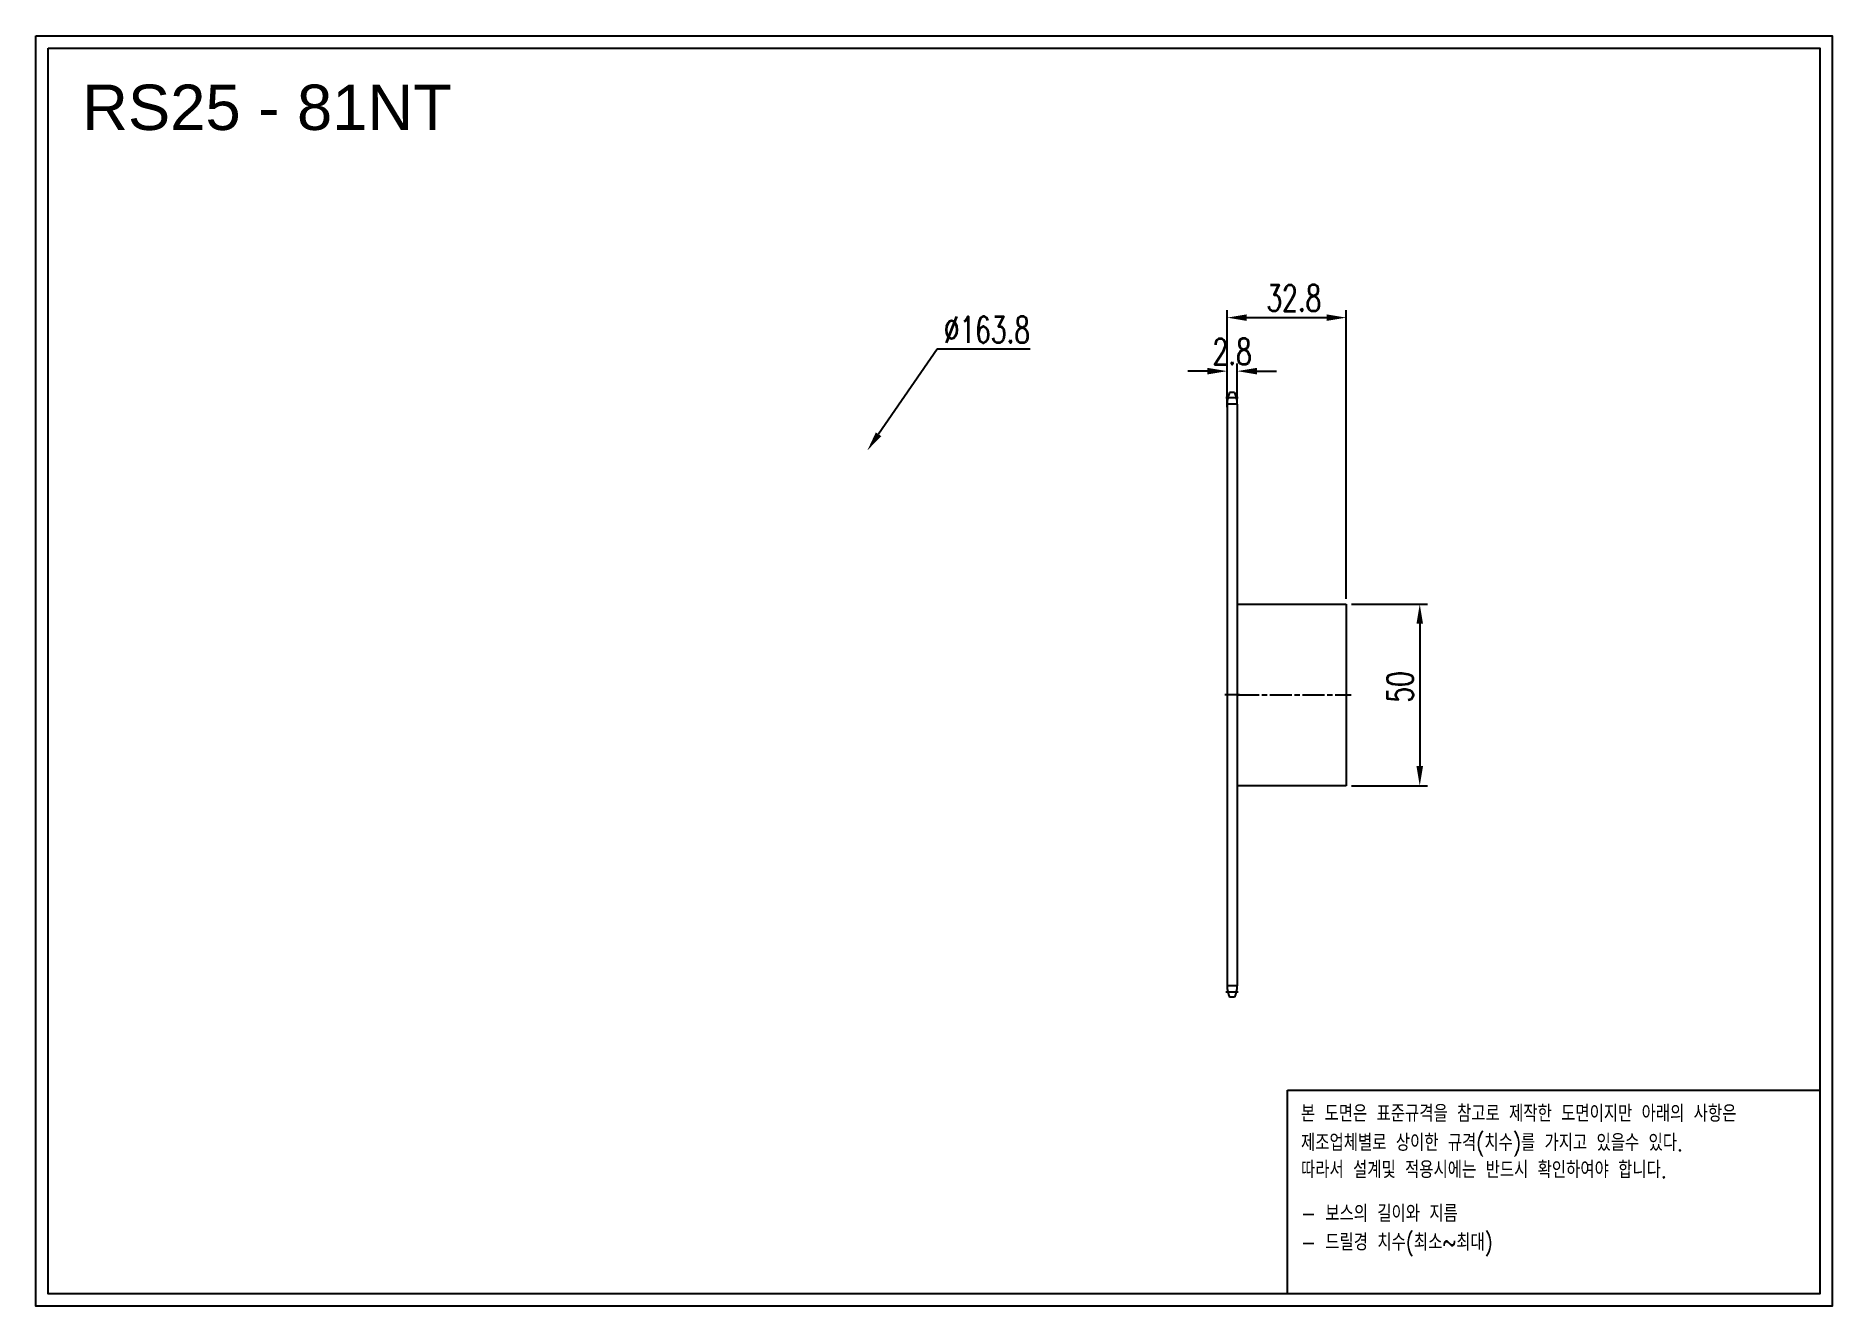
# Model space of a CAD drawing. Header units: millimetres. Extents: x -67792 to -67297, y 3259 to 3609.
import ezdxf

# ---------------------------------------------------------------- set-up
doc = ezdxf.new("R2010")
doc.units = ezdxf.units.MM
for name, pattern in [('AM_ISO02W050', [7.5, 6, -1.5]), ('AM_ISO02W050x2', [3.75, 3, -0.75]), ('AM_ISO08W050', [18, 12, -1.5, 3, -1.5]), ('AM_ISO08W050x2', [9, 6, -0.75, 1.5, -0.75])]:
    doc.linetypes.add(name, pattern=pattern)
for name, color, linetype, lineweight in [('AM_3N', 6, 'AM_ISO02W050', 25), ('AM_7', 4, 'AM_ISO08W050', 25), ('AM_7N', 4, 'AM_ISO08W050', 25)]:
    doc.layers.add(name, color=color, linetype=linetype, lineweight=lineweight)
doc.layers.add('S-DIM', color=7, linetype='Continuous')
doc.styles.add('HAN', font='ROMANS.shx', dxfattribs={"width": 0.7, "bigfont": 'whgtxt.shx'})
doc.styles.add('HSG', font='SIMPLEX.shx', dxfattribs={"width": 0.7, "bigfont": 'HSG.shx'})
doc.styles.get("Standard").update_dxf_attribs({"font": 'arial.ttf'})
doc.dimstyles.new('APP16', dxfattribs={"dimscale": 3, "dimtxt": 2.4, "dimasz": 1.8, "dimexe": 0.7, "dimexo": 0.5, "dimgap": 0.6, "dimtad": 1, "dimtoh": 1, "dimdec": 1, "dimrnd": 0.01, "dimzin": 9, "dimdsep": 46, "dimtxsty": 'HSG', "dimcen": 0, "dimclrd": 1, "dimclre": 1, "dimclrt": 256, "dimazin": 2, "dimtp": 1, "dimtm": 1, "dimtfac": 0.5, "dimtdec": 1, "dimtofl": 0, "dimtmove": 0, "dimatfit": 3, "dimfxl": 0, "dimtvp": 1, "dimtolj": 2, "dimlwd": -1, "dimlwe": -1, "dimarcsym": 0})

# ---------------------------------------------------------------- blocks, each defined once
blk = doc.blocks.new('*D2')
at = {"layer": 'Defpoints', "color": 0, "transparency": 16777216}
for p in [(-67431.23, 3452.84), (-67431.23, 3402.84), (-67410.95, 3402.84)]:
    blk.add_point(p, dxfattribs=at)
at = {"layer": 'S-DIM', "color": 1, "transparency": 16777216}
for p, q in [((-67429.73, 3452.84), (-67408.85, 3452.84)), ((-67410.95, 3447.44), (-67410.95, 3408.24)), ((-67429.73, 3402.84), (-67408.85, 3402.84))]:
    blk.add_line(p, q, dxfattribs=at)
for points in [[(-67411.85, 3447.44), (-67410.05, 3447.44), (-67410.95, 3452.84)], [(-67411.85, 3408.24), (-67410.05, 3408.24), (-67410.95, 3402.84)]]:
    blk.add_solid(points, dxfattribs=at)
at = {"layer": 'S-DIM', "transparency": 16777216, "insert": (-67416.35, 3430.06), "char_height": 7.2, "attachment_point": 5, "rotation": 90, "style": 'HSG'}
blk.add_mtext('\\A2;50', dxfattribs=at)
blk = doc.blocks.new('fuyjgdhj')
for p, q in [((-66198.52, 424.71), (-66168.52, 424.71)), ((-66168.52, 424.71), (-66168.52, 374.71)), ((-66168.52, 374.71), (-66198.52, 374.71))]:
    blk.add_line(p, q)
at = {"layer": 'AM_7N', "linetype": 'AM_ISO08W050x2'}
blk.add_line((-66198.52, 399.71), (-66167.17, 399.71), dxfattribs=at)
blk = doc.blocks.new('*D3')
at = {"layer": 'Defpoints', "color": 0, "transparency": 16777216}
for p in [(-67563.12, 3495.21), (-67656.21, 3360.48)]:
    blk.add_point(p, dxfattribs=at)
at = {"layer": 'S-DIM', "color": 1, "transparency": 16777216}
for p, q in [((-67543.88, 3523.06), (-67560.05, 3499.66)), ((-67518.32, 3523.06), (-67543.88, 3523.06))]:
    blk.add_line(p, q, dxfattribs=at)
blk.add_solid([(-67560.79, 3500.17), (-67559.31, 3499.14), (-67563.12, 3495.21)], dxfattribs=at)
at = {"layer": 'S-DIM', "transparency": 16777216, "insert": (-67530.2, 3528.46), "char_height": 7.2, "attachment_point": 5, "style": 'HSG'}
blk.add_mtext('\\A2;∅163.8', dxfattribs=at)
blk = doc.blocks.new('*D4')
at = {"layer": 'Defpoints', "color": 0, "transparency": 16777216}
for p in [(-67461.23, 3517.04), (-67464.03, 3506.54), (-67461.23, 3506.54)]:
    blk.add_point(p, dxfattribs=at)
at = {"layer": 'S-DIM', "color": 1, "transparency": 16777216}
for p, q in [((-67464.03, 3508.04), (-67464.03, 3519.14)), ((-67461.23, 3508.04), (-67461.23, 3519.14)), ((-67469.43, 3517.04), (-67474.83, 3517.04)), ((-67455.83, 3517.04), (-67450.43, 3517.04))]:
    blk.add_line(p, q, dxfattribs=at)
for points in [[(-67469.43, 3517.94), (-67469.43, 3516.14), (-67464.03, 3517.04)], [(-67455.83, 3517.94), (-67455.83, 3516.14), (-67461.23, 3517.04)]]:
    blk.add_solid(points, dxfattribs=at)
at = {"layer": 'S-DIM', "transparency": 16777216, "insert": (-67462.63, 3522.44), "char_height": 7.2, "attachment_point": 5, "style": 'HSG'}
blk.add_mtext('\\A2;2.8', dxfattribs=at)
blk = doc.blocks.new('*D5')
at = {"layer": 'Defpoints', "color": 0, "transparency": 16777216}
for p in [(-67431.23, 3531.78), (-67464.03, 3505.64), (-67431.23, 3452.84)]:
    blk.add_point(p, dxfattribs=at)
at = {"layer": 'S-DIM', "color": 1, "transparency": 16777216}
for p, q in [((-67464.03, 3507.14), (-67464.03, 3533.88)), ((-67431.23, 3454.34), (-67431.23, 3533.88)), ((-67458.63, 3531.78), (-67436.63, 3531.78))]:
    blk.add_line(p, q, dxfattribs=at)
for points in [[(-67458.63, 3532.68), (-67458.63, 3530.88), (-67464.03, 3531.78)], [(-67436.63, 3532.68), (-67436.63, 3530.88), (-67431.23, 3531.78)]]:
    blk.add_solid(points, dxfattribs=at)
at = {"layer": 'S-DIM', "transparency": 16777216, "insert": (-67445.63, 3537.18), "char_height": 7.2, "attachment_point": 5, "style": 'HSG'}
blk.add_mtext('\\A2;32.8', dxfattribs=at)
blk = doc.blocks.new('notice1')
at = {"color": 4}
blk.add_lwpolyline([(-22142.12, 1735.9), (-22053.8, 1735.9), (-22053.8, 1702.07), (-22142.12, 1702.07)], close=True, dxfattribs=at)
at = {"color": 4, "style": 'HAN', "width": 0.8}
for s, p in [('본 도면은 표준규격을 참고로 제작한 도면이지만 아래의 사항은', (-22139.9, 1730.62)), ('제조업체별로 상이한 규격(치수)를 가지고 있을수 있다.', (-22139.9, 1725.78)), ('따라서 설계및 적용시에는 반드시 확인하여야 합니다.', (-22139.9, 1721.28)), ('- 보스의 길이와 지름', (-22139.9, 1714.03)), ('- 드릴경 치수(최소~최대)', (-22139.9, 1709.27))]:
    blk.add_text(s, height=2.7949, dxfattribs=at).set_placement(p)

msp = doc.modelspace()

# ---------------------------------------------------------------- linework, layer by layer
for p, q in [((-67461.94, 3511.13), (-67463.33, 3511.13)), ((-67464.03, 3507.93), (-67464.03, 3347.76)), ((-67461.23, 3507.93), (-67461.23, 3347.76)), ((-67461.94, 3344.56), (-67463.33, 3344.56))]:
    msp.add_line(p, q)
for points in [[(-67792.19, 3609.38), (-67297.35, 3609.38), (-67297.35, 3259.5), (-67792.19, 3259.5)], [(-67788.86, 3606.05), (-67300.69, 3606.05), (-67300.69, 3262.83), (-67788.86, 3262.83)]]:
    msp.add_lwpolyline(points, close=True)
for centre, start, end in [((-67456.43, 3507.93), 155.0989, 180), ((-67468.83, 3507.93), 0, 24.9011), ((-67456.43, 3347.76), 180, 204.9011), ((-67468.83, 3347.76), 335.0989, 0)]:
    msp.add_arc(centre, 7.6, start, end)
at = {"layer": 'AM_3N', "linetype": 'AM_ISO02W050x2'}
for p, q in [((-67461.23, 3507.93), (-67464.03, 3507.93)), ((-67461.23, 3347.76), (-67464.03, 3347.76))]:
    msp.add_line(p, q, dxfattribs=at)
at = {"layer": 'AM_7', "linetype": 'AM_ISO08W050x2'}
for p, q in [((-67460.96, 3509.73), (-67464.34, 3509.73)), ((-67460.65, 3427.84), (-67464.61, 3427.84)), ((-67460.96, 3345.96), (-67464.34, 3345.96))]:
    msp.add_line(p, q, dxfattribs=at)

# ---------------------------------------------------------------- block references
msp.add_blockref('fuyjgdhj', (-1262.71, 3028.14))
at = {"xscale": 1.66053888, "yscale": 1.66053888, "zscale": 1.66053888}
msp.add_blockref('notice1', (-30679.5, 436.48), dxfattribs=at)

# ---------------------------------------------------------------- texts
msp.add_text('RS25 - 81NT', height=12.4958).set_placement((-67779.44, 3583.47))

# ---------------------------------------------------------------- dimensions: what is measured, and where the dimension line sits
at = {"layer": 'S-DIM'}
for base, p1, p2, picture, middle in [((-67431.23, 3531.78), (-67464.03, 3505.64), (-67431.23, 3452.84), '*D5', (-67445.63, 3531.78)), ((-67461.23, 3517.04), (-67464.03, 3506.54), (-67461.23, 3506.54), '*D4', (-67462.63, 3517.04))]:
    dim = msp.add_linear_dim(base=base, p1=p1, p2=p2, dimstyle='APP16', dxfattribs=at)
    dim.commit()
    dim.dimension.update_dxf_attribs({"geometry": picture, "text_midpoint": middle, "dimtype": 128})
dim = msp.add_diameter_dim_2p(p1=(-67656.21, 3360.48), p2=(-67563.12, 3495.21), dimstyle='APP16', dxfattribs=at)
dim.commit()
dim.dimension.update_dxf_attribs({"geometry": '*D3', "text_midpoint": (-67530.2, 3523.06), "dimtype": 131})
dim = msp.add_linear_dim(base=(-67410.95, 3402.84), p1=(-67431.23, 3452.84), p2=(-67431.23, 3402.84), angle=90, dimstyle='APP16', dxfattribs=at)
dim.commit()
dim.dimension.update_dxf_attribs({"geometry": '*D2', "text_midpoint": (-67410.95, 3430.06), "dimtype": 128})

doc.saveas('drawing.dxf')
